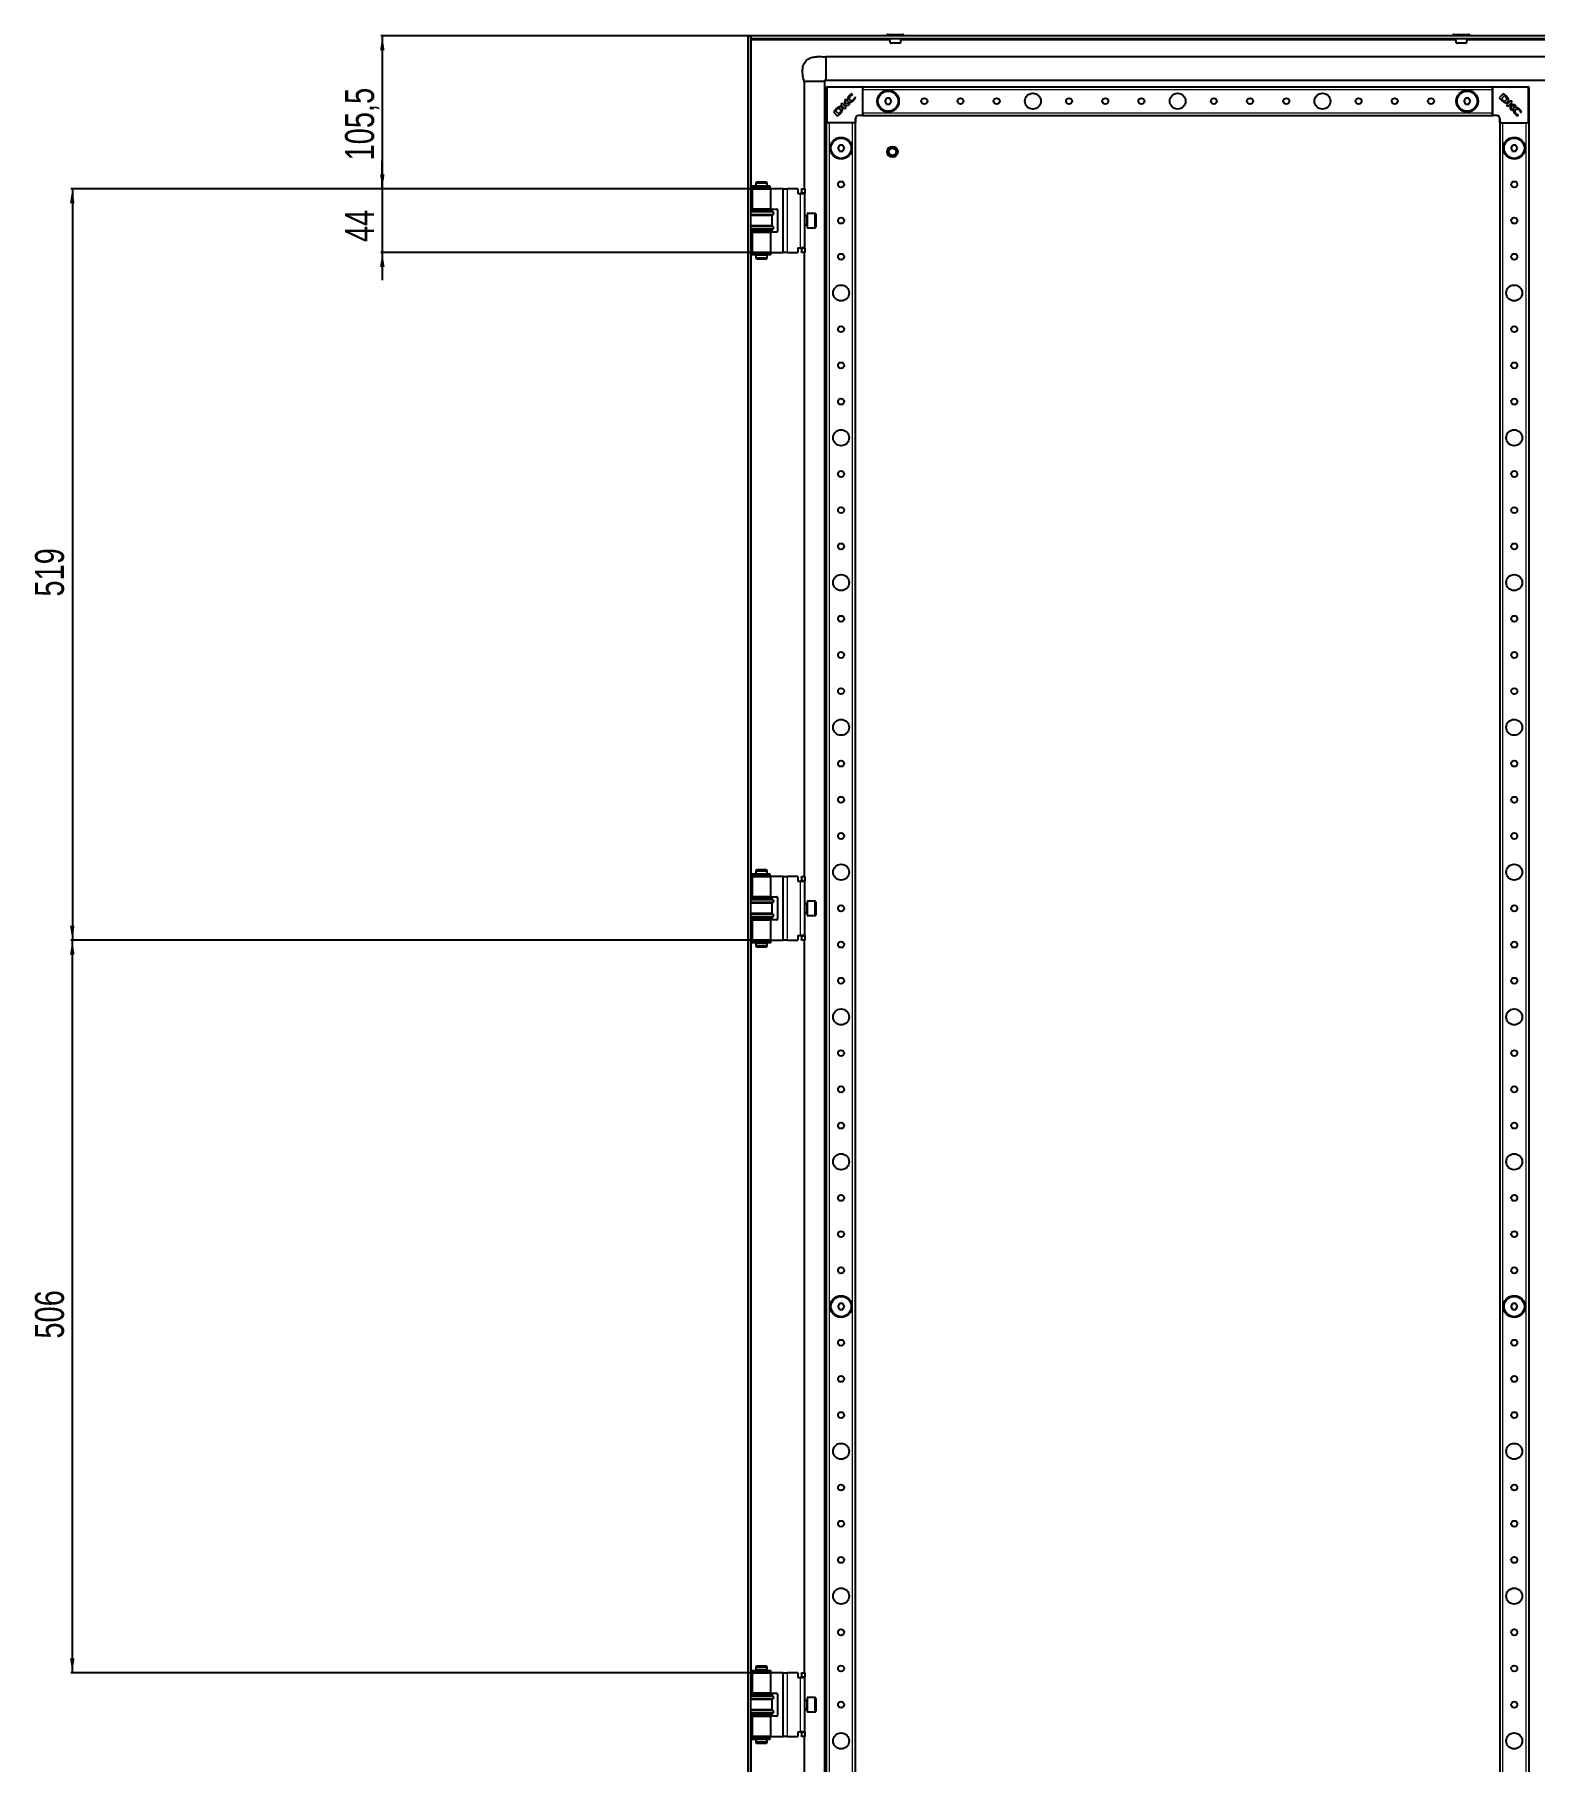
# Model space of a CAD drawing. Header units: millimetres. Extents: x -1412 to 3090, y -1547 to 1219.
# Drawn here: x -1412 to -376, y -535 to 657 of the extents above; entities that cross this region are included whole.
import ezdxf

# ---------------------------------------------------------------- set-up
doc = ezdxf.new("R2010")
doc.units = ezdxf.units.MM
doc.layers.add('FORMAT', color=7, linetype='Continuous')
doc.styles.add('SLDTEXTSTYLE0', font='TXT', dxfattribs={"width": 0.75})
doc.dimstyles.new('SLDDIMSTYLE0', dxfattribs={"dimtxt": 20, "dimasz": 10, "dimexe": 0, "dimexo": 0.0625, "dimgap": 5, "dimtad": 2, "dimdec": 1, "dimrnd": 1e-09, "dimzin": 12, "dimdsep": 46, "dimtxsty": 'SLDTEXTSTYLE0', "dimsah": 1, "dimcen": 0.09, "dimadec": 0, "dimazin": 3, "dimtfac": 1, "dimtofl": 0, "dimtmove": 0, "dimatfit": 3, "dimfxl": 0, "dimfrac": 2, "dimtolj": 1, "dimtzin": 12, "dimarcsym": 0})
doc.dimstyles.new('SLDDIMSTYLE1', dxfattribs={"dimtxt": 20, "dimasz": 10, "dimexe": 0, "dimexo": 0.0625, "dimgap": 5, "dimtad": 2, "dimdec": 1, "dimrnd": 1e-09, "dimzin": 12, "dimdsep": 46, "dimtxsty": 'SLDTEXTSTYLE0', "dimsah": 1, "dimcen": 0.09, "dimadec": 0, "dimazin": 3, "dimtfac": 1, "dimtmove": 0, "dimatfit": 0, "dimfxl": 0, "dimfrac": 2, "dimtolj": 1, "dimtzin": 12, "dimarcsym": 0})

# ---------------------------------------------------------------- blocks, each defined once
blk = doc.blocks.new('_D_8')
at = {"layer": 'FORMAT'}
for p, q in [((-1171.9, 550.8), (-1171.9, 570)), ((-916.4, 550.8), (-1172.9, 550.8)), ((-1171.9, 550.8), (-1171.9, 506.8)), ((-916.4, 506.8), (-1172.9, 506.8)), ((-1171.9, 506.8), (-1171.9, 487.6))]:
    blk.add_line(p, q, dxfattribs=at)
for points in [[(-1171.9, 550.8), (-1170.3, 560.8), (-1173.4, 560.8)], [(-1171.9, 506.8), (-1173.4, 496.8), (-1170.3, 496.8)]]:
    blk.add_solid(points, dxfattribs=at)
at = {"layer": 'FORMAT', "insert": (-1197.6, 514), "char_height": 20, "attachment_point": 1, "rotation": 90, "style": 'SLDTEXTSTYLE0'}
blk.add_mtext('44', dxfattribs=at)
blk = doc.blocks.new('_D_9')
at = {"layer": 'FORMAT'}
for p, q in [((-916.4, 550.8), (-1387, 550.8)), ((-1386, 550.8), (-1386, 31.8)), ((-909.9, 31.8), (-1387, 31.8))]:
    blk.add_line(p, q, dxfattribs=at)
for points in [[(-1386, 550.8), (-1387.6, 540.8), (-1384.5, 540.8)], [(-1386, 31.8), (-1384.5, 41.8), (-1387.6, 41.8)]]:
    blk.add_solid(points, dxfattribs=at)
at = {"layer": 'FORMAT', "insert": (-1411.8, 269.1), "char_height": 20, "attachment_point": 1, "rotation": 90, "style": 'SLDTEXTSTYLE0'}
blk.add_mtext('519', dxfattribs=at)
blk = doc.blocks.new('_D_10')
at = {"layer": 'FORMAT'}
for p, q in [((-909.9, 31.8), (-1387, 31.8)), ((-1386, -474.2), (-1386, 31.8)), ((-909.9, -474.2), (-1387, -474.2))]:
    blk.add_line(p, q, dxfattribs=at)
for points in [[(-1386, 31.8), (-1387.6, 21.8), (-1384.5, 21.8)], [(-1386, -474.2), (-1384.5, -464.2), (-1387.6, -464.2)]]:
    blk.add_solid(points, dxfattribs=at)
at = {"layer": 'FORMAT', "insert": (-1411.8, -243.4), "char_height": 20, "attachment_point": 1, "rotation": 90, "style": 'SLDTEXTSTYLE0'}
blk.add_mtext('506', dxfattribs=at)
blk = doc.blocks.new('_D_11')
at = {"layer": 'FORMAT'}
for p, q in [((-917.1, 656.3), (-1172.9, 656.3)), ((-1171.9, 656.3), (-1171.9, 550.8)), ((-916.4, 550.8), (-1172.9, 550.8))]:
    blk.add_line(p, q, dxfattribs=at)
for points in [[(-1171.9, 656.3), (-1173.4, 646.3), (-1170.3, 646.3)], [(-1171.9, 550.8), (-1170.3, 560.8), (-1173.4, 560.8)]]:
    blk.add_solid(points, dxfattribs=at)
at = {"layer": 'FORMAT', "insert": (-1197.6, 570.3), "char_height": 20, "attachment_point": 1, "rotation": 90, "style": 'SLDTEXTSTYLE0'}
blk.add_mtext('105,5', dxfattribs=at)

msp = doc.modelspace()

# ---------------------------------------------------------------- linework, layer by layer
at = {"color": 7, "linetype": 'Continuous', "lineweight": 25}
for p, q in [((-919.44, 656.28), (-919.44, -1098.72)), ((-919.44, 656.28), (-917.44, 656.28)), ((-917.44, 656.28), (-917.44, -1098.72)), ((-326.74, 656.28), (-917.14, 656.28)), ((-917.14, 654.28), (-917.14, 656.28)), ((-823.19, 657.03), (-823.19, 656.28)), ((-822.94, 657.28), (-811.94, 657.28)), ((-811.69, 656.28), (-811.69, 657.03)), ((-432.19, 657.03), (-432.19, 656.28)), ((-431.94, 657.28), (-423.43, 657.28)), ((-423.43, 657.28), (-420.94, 657.28)), ((-420.69, 656.28), (-420.69, 657.03)), ((-326.74, 654.28), (-917.14, 654.28)), ((-916.84, 653.68), (-917.04, 654.28)), ((-865.44, 641.78), (-865.44, 626.11)), ((-332.44, 641.78), (-865.44, 641.78)), ((-880.44, 624.78), (-880.44, 550.78)), ((-877.16, 624.78), (-879.46, 624.78)), ((-877.01, 624.78), (-877.16, 624.78)), ((-869.87, 624.78), (-877.01, 624.78)), ((-869.81, 624.78), (-869.87, 624.78)), ((-867.42, 624.78), (-869.81, 624.78)), ((-866.55, 624.78), (-867.42, 624.78)), ((-866.44, 624.78), (-866.44, -1067.22)), ((-865.44, 625.78), (-340.56, 625.78)), ((-864.94, 596.58), (-864.94, 620.98)), ((-864.64, 621.28), (-840.24, 621.28)), ((-839.94, 620.98), (-839.94, 621.28)), ((-839.94, 621.28), (-404.94, 621.28)), ((-839.94, 620.98), (-839.94, 620.34)), ((-839.94, 619.28), (-839.94, 620.34)), ((-404.94, 620.98), (-404.94, 621.28)), ((-404.94, 620.34), (-404.94, 620.98)), ((-404.94, 619.28), (-404.94, 620.34)), ((-404.64, 621.28), (-380.24, 621.28)), ((-379.94, 620.98), (-379.94, 596.58)), ((-854.24, 609.94), (-855.29, 608.89)), ((-855.29, 608.89), (-852.33, 605.93)), ((-852.85, 608.55), (-854.24, 609.94)), ((-852.36, 611.82), (-852.85, 608.55)), ((-852.51, 608.23), (-849.85, 608.41)), ((-851.57, 612.61), (-852.36, 611.82)), ((-852.04, 609.52), (-851.57, 612.61)), ((-848.57, 609.7), (-852.04, 609.52)), ((-849.85, 608.41), (-848.57, 609.7)), ((-847, 615.74), (-847.34, 616.43)), ((-847.14, 615.6), (-847, 615.74)), ((-845.19, 614.17), (-845.3, 614.06)), ((-844.94, 613.66), (-845.19, 614.17)), ((-839.94, 603.28), (-839.94, 619.28)), ((-823.59, 613.28), (-824.75, 611.28)), ((-824.75, 611.28), (-823.59, 609.28)), ((-821.28, 613.28), (-823.59, 613.28)), ((-823.59, 609.28), (-821.28, 609.28)), ((-820.13, 611.28), (-821.28, 613.28)), ((-821.28, 609.28), (-820.13, 611.28)), ((-423.59, 613.28), (-424.75, 611.28)), ((-424.75, 611.28), (-423.59, 609.28)), ((-421.28, 613.28), (-423.59, 613.28)), ((-423.59, 609.28), (-421.28, 609.28)), ((-420.13, 611.28), (-421.28, 613.28)), ((-421.28, 609.28), (-420.13, 611.28)), ((-404.94, 603.28), (-404.94, 619.28)), ((-397.33, 616.64), (-400.29, 613.68)), ((-400.29, 613.68), (-398.4, 611.79)), ((-396.63, 615.11), (-398.81, 612.93)), ((-398.81, 612.93), (-398.13, 612.27)), ((-398.4, 611.79), (-398.38, 611.77)), ((-395.34, 614.64), (-397.33, 616.64)), ((-395.89, 614.39), (-396.63, 615.11)), ((-392.33, 611.63), (-395.29, 608.67)), ((-395.29, 608.67), (-394.23, 607.61)), ((-394.23, 607.61), (-392.99, 608.86)), ((-392.99, 608.86), (-392.81, 606.2)), ((-392.67, 609.2), (-391.28, 610.59)), ((-389.41, 608.71), (-392.67, 609.2)), ((-391.28, 610.59), (-392.33, 611.63)), ((-391.71, 608.38), (-388.61, 607.91)), ((-391.53, 604.91), (-391.71, 608.38)), ((-388.61, 607.91), (-389.41, 608.71)), ((-858.3, 605.88), (-860.29, 603.89)), ((-860.29, 603.89), (-857.33, 600.93)), ((-858.05, 605.33), (-858.77, 604.59)), ((-858.77, 604.59), (-856.59, 602.41)), ((-857.33, 600.93), (-855.44, 602.82)), ((-856.59, 602.41), (-855.93, 603.09)), ((-855.44, 602.82), (-855.42, 602.84)), ((-851.27, 606.99), (-852.51, 608.23)), ((-852.33, 605.93), (-851.27, 606.99)), ((-844.94, 599.28), (-844.94, 596.58)), ((-840.24, 601.28), (-842.94, 601.28)), ((-839.94, 602.23), (-839.94, 603.28)), ((-839.94, 602.23), (-839.94, 601.58)), ((-839.94, 601.28), (-839.94, 601.58)), ((-839.94, 601.28), (-404.94, 601.28)), ((-404.94, 602.23), (-404.94, 603.28)), ((-404.94, 601.58), (-404.94, 602.23)), ((-404.94, 601.28), (-404.94, 601.58)), ((-401.94, 601.28), (-404.64, 601.28)), ((-399.94, 596.58), (-399.94, 599.28)), ((-392.81, 606.2), (-391.53, 604.91)), ((-387.57, 601.29), (-387.06, 601.53)), ((-387.06, 601.53), (-387.16, 601.64)), ((-385.62, 603.48), (-385.48, 603.35)), ((-385.48, 603.35), (-384.8, 603.68)), ((-864.94, -1038.72), (-864.94, 596.28)), ((-864.64, 596.28), (-864.94, 596.28)), ((-863.99, 596.28), (-864.64, 596.28)), ((-862.94, 596.28), (-863.99, 596.28)), ((-846.94, 596.28), (-862.94, 596.28)), ((-845.89, 596.28), (-846.94, 596.28)), ((-845.24, 596.28), (-845.89, 596.28)), ((-844.94, 596.28), (-845.24, 596.28)), ((-844.94, -1038.72), (-844.94, 596.28)), ((-399.94, 596.28), (-399.94, -1038.72)), ((-399.94, 596.28), (-399.64, 596.28)), ((-398.99, 596.28), (-399.64, 596.28)), ((-398.99, 596.28), (-397.94, 596.28)), ((-397.94, 596.28), (-381.94, 596.28)), ((-381.94, 596.28), (-380.89, 596.28)), ((-380.24, 596.28), (-380.89, 596.28)), ((-380.24, 596.28), (-379.94, 596.28)), ((-379.94, 596.28), (-379.94, -1038.72)), ((-856.09, 580.78), (-857.25, 578.78)), ((-857.25, 578.78), (-856.09, 576.78)), ((-853.78, 580.78), (-856.09, 580.78)), ((-856.09, 576.78), (-853.78, 576.78)), ((-852.63, 578.78), (-853.78, 580.78)), ((-853.78, 576.78), (-852.63, 578.78)), ((-391.09, 580.78), (-392.25, 578.78)), ((-392.25, 578.78), (-391.09, 576.78)), ((-388.78, 580.78), (-391.09, 580.78)), ((-391.09, 576.78), (-388.78, 576.78)), ((-387.63, 578.78), (-388.78, 580.78)), ((-388.78, 576.78), (-387.63, 578.78)), ((-917.09, 552.48), (-917.09, 551.58)), ((-904.1, 552.48), (-917.09, 552.48)), ((-904.1, 551.58), (-917.09, 551.58)), ((-916.39, 550.78), (-916.39, 536.78)), ((-916.39, 550.78), (-903.49, 550.78)), ((-913.36, 555.53), (-913.94, 554.53)), ((-913.94, 554.53), (-913.94, 552.53)), ((-910.47, 554.53), (-913.94, 554.53)), ((-913.94, 552.53), (-910.47, 552.53)), ((-913.94, 551.53), (-913.94, 550.78)), ((-913.94, 551.53), (-910.47, 551.53)), ((-913.44, 552.53), (-913.44, 552.48)), ((-913.44, 551.58), (-913.44, 551.53)), ((-913.36, 555.53), (-910.39, 555.53)), ((-905.94, 554.53), (-910.47, 554.53)), ((-910.47, 552.53), (-905.94, 552.53)), ((-910.47, 551.53), (-905.94, 551.53)), ((-910.39, 555.53), (-906.52, 555.53)), ((-905.94, 554.53), (-906.52, 555.53)), ((-906.44, 552.48), (-906.44, 552.53)), ((-906.44, 551.53), (-906.44, 551.58)), ((-905.94, 552.53), (-905.94, 554.53)), ((-905.94, 550.78), (-905.94, 551.53)), ((-904.02, 552.48), (-904.1, 552.48)), ((-904.02, 551.58), (-904.1, 551.58)), ((-904.02, 551.58), (-904.02, 552.48)), ((-904, 552.48), (-904.02, 552.48)), ((-904, 551.58), (-904.02, 551.58)), ((-904, 551.58), (-904, 552.48)), ((-903.49, 536.78), (-903.49, 550.78)), ((-895.39, 550.78), (-903.49, 550.78)), ((-894.89, 550.78), (-895.39, 550.78)), ((-894.89, 506.78), (-894.89, 550.78)), ((-894.89, 550.78), (-891.89, 550.78)), ((-884.89, 550.78), (-891.89, 550.78)), ((-884.89, 550.78), (-884.89, 547.48)), ((-882.39, 550.78), (-879.89, 550.78)), ((-882.39, 550.28), (-882.39, 550.78)), ((-882.39, 550.28), (-882.39, 548.28)), ((-879.89, 550.78), (-879.89, 550.28)), ((-879.89, 550.28), (-879.89, 548.28)), ((-903.49, 536.78), (-916.39, 536.78)), ((-913.94, 536.78), (-913.94, 535.78)), ((-905.94, 535.78), (-905.94, 536.78)), ((-903.49, 536.78), (-899.39, 536.78)), ((-884.89, 547.48), (-882.89, 547.48)), ((-882.89, 547.48), (-879.89, 547.48)), ((-882.39, 547.78), (-882.39, 548.28)), ((-879.89, 547.78), (-882.39, 547.78)), ((-882.39, 547.78), (-882.39, 547.48)), ((-879.89, 548.28), (-879.89, 547.78)), ((-879.89, 547.48), (-879.89, 547.78)), ((-879.89, 510.08), (-879.89, 547.48)), ((-917.44, 535.78), (-902.44, 535.78)), ((-902.44, 535.18), (-917.44, 535.18)), ((-902.44, 532.38), (-917.44, 532.38)), ((-902.44, 525.18), (-917.44, 525.18)), ((-902.44, 535.18), (-902.44, 535.78)), ((-901.74, 534.5), (-902.44, 535.18)), ((-902.44, 532.38), (-901.74, 533.07)), ((-902.44, 525.18), (-902.44, 532.38)), ((-901.74, 524.5), (-902.44, 525.18)), ((-898.89, 536.28), (-898.89, 521.28)), ((-878.64, 531.78), (-879.89, 531.78)), ((-879.89, 525.78), (-878.64, 525.78)), ((-872.99, 533.78), (-878.39, 533.78)), ((-878.39, 533.78), (-878.39, 523.78)), ((-872.39, 533.18), (-872.39, 524.38)), ((-902.44, 522.38), (-917.44, 522.38)), ((-917.44, 521.78), (-902.44, 521.78)), ((-916.39, 520.78), (-916.39, 506.78)), ((-916.39, 520.78), (-903.49, 520.78)), ((-913.94, 521.78), (-913.94, 520.78)), ((-905.94, 520.78), (-905.94, 521.78)), ((-903.49, 506.78), (-903.49, 520.78)), ((-899.39, 520.78), (-903.49, 520.78)), ((-902.44, 522.38), (-901.74, 523.07)), ((-902.44, 521.78), (-902.44, 522.38)), ((-878.39, 523.78), (-872.99, 523.78)), ((-917.09, 505.98), (-917.09, 505.08)), ((-903.62, 505.98), (-917.09, 505.98)), ((-903.62, 505.08), (-917.09, 505.08)), ((-903.49, 506.78), (-916.39, 506.78)), ((-913.94, 506.78), (-913.94, 506.03)), ((-913.94, 506.03), (-910.47, 506.03)), ((-913.94, 505.03), (-913.94, 503.03)), ((-913.94, 505.03), (-910.47, 505.03)), ((-913.94, 503.03), (-913.36, 502.03)), ((-913.94, 503.03), (-905.94, 503.03)), ((-913.44, 506.03), (-913.44, 505.98)), ((-913.44, 505.08), (-913.44, 505.03)), ((-906.52, 502.03), (-913.36, 502.03)), ((-910.47, 506.03), (-905.94, 506.03)), ((-910.47, 505.03), (-905.94, 505.03)), ((-906.52, 502.03), (-905.94, 503.03)), ((-906.44, 505.98), (-906.44, 506.03)), ((-906.44, 505.03), (-906.44, 505.08)), ((-905.94, 506.03), (-905.94, 506.78)), ((-905.94, 503.03), (-905.94, 505.03)), ((-903.57, 505.98), (-903.62, 505.98)), ((-903.57, 505.08), (-903.62, 505.08)), ((-903.57, 505.08), (-903.57, 505.98)), ((-903.49, 506.78), (-895.39, 506.78)), ((-895.39, 506.78), (-894.89, 506.78)), ((-891.89, 506.78), (-894.89, 506.78)), ((-891.89, 506.78), (-884.89, 506.78)), ((-884.89, 510.08), (-882.89, 510.08)), ((-884.89, 510.08), (-884.89, 506.78)), ((-879.89, 510.08), (-882.89, 510.08)), ((-882.39, 510.08), (-882.39, 509.78)), ((-882.39, 509.78), (-879.89, 509.78)), ((-882.39, 509.28), (-882.39, 509.78)), ((-882.39, 509.28), (-882.39, 507.28)), ((-882.39, 506.78), (-882.39, 507.28)), ((-879.89, 506.78), (-882.39, 506.78)), ((-880.44, 506.78), (-880.44, 75.78)), ((-879.89, 509.78), (-879.89, 510.08)), ((-879.89, 509.78), (-879.89, 509.28)), ((-879.89, 509.28), (-879.89, 507.28)), ((-879.89, 507.28), (-879.89, 506.78)), ((-917.09, 77.48), (-917.09, 76.58)), ((-904.1, 77.48), (-917.09, 77.48)), ((-904.1, 76.58), (-917.09, 76.58)), ((-916.39, 75.78), (-916.39, 61.78)), ((-916.39, 75.78), (-903.49, 75.78)), ((-913.36, 80.53), (-913.94, 79.53)), ((-913.94, 79.53), (-913.94, 77.53)), ((-910.47, 79.53), (-913.94, 79.53)), ((-913.94, 77.53), (-910.47, 77.53)), ((-913.94, 76.53), (-913.94, 75.78)), ((-913.94, 76.53), (-910.47, 76.53)), ((-913.44, 77.53), (-913.44, 77.48)), ((-913.44, 76.58), (-913.44, 76.53)), ((-913.36, 80.53), (-910.39, 80.53)), ((-905.94, 79.53), (-910.47, 79.53)), ((-910.47, 77.53), (-905.94, 77.53)), ((-910.47, 76.53), (-905.94, 76.53)), ((-910.39, 80.53), (-906.52, 80.53)), ((-905.94, 79.53), (-906.52, 80.53)), ((-906.44, 77.48), (-906.44, 77.53)), ((-906.44, 76.53), (-906.44, 76.58)), ((-905.94, 77.53), (-905.94, 79.53)), ((-905.94, 75.78), (-905.94, 76.53)), ((-904.02, 77.48), (-904.1, 77.48)), ((-904.02, 76.58), (-904.1, 76.58)), ((-904.02, 76.58), (-904.02, 77.48)), ((-904, 77.48), (-904.02, 77.48)), ((-904, 76.58), (-904.02, 76.58)), ((-904, 76.58), (-904, 77.48)), ((-903.49, 61.78), (-903.49, 75.78)), ((-895.39, 75.78), (-903.49, 75.78)), ((-894.89, 75.78), (-895.39, 75.78)), ((-894.89, 31.78), (-894.89, 75.78)), ((-894.89, 75.78), (-891.89, 75.78)), ((-884.89, 75.78), (-891.89, 75.78)), ((-884.89, 75.78), (-884.89, 72.48)), ((-884.89, 72.48), (-882.89, 72.48)), ((-882.89, 72.48), (-879.89, 72.48)), ((-882.39, 75.78), (-879.89, 75.78)), ((-882.39, 75.28), (-882.39, 75.78)), ((-882.39, 75.28), (-882.39, 73.28)), ((-882.39, 72.78), (-882.39, 73.28)), ((-879.89, 72.78), (-882.39, 72.78)), ((-882.39, 72.78), (-882.39, 72.48)), ((-879.89, 75.78), (-879.89, 75.28)), ((-879.89, 75.28), (-879.89, 73.28)), ((-879.89, 73.28), (-879.89, 72.78)), ((-879.89, 72.48), (-879.89, 72.78)), ((-879.89, 35.08), (-879.89, 72.48)), ((-917.44, 60.78), (-902.44, 60.78)), ((-902.44, 60.18), (-917.44, 60.18)), ((-903.49, 61.78), (-916.39, 61.78)), ((-913.94, 61.78), (-913.94, 60.78)), ((-905.94, 60.78), (-905.94, 61.78)), ((-903.49, 61.78), (-899.39, 61.78)), ((-902.44, 60.18), (-902.44, 60.78)), ((-901.74, 59.5), (-902.44, 60.18)), ((-898.89, 61.28), (-898.89, 46.28)), ((-902.44, 57.38), (-917.44, 57.38)), ((-902.44, 50.18), (-917.44, 50.18)), ((-902.44, 57.38), (-901.74, 58.07)), ((-902.44, 50.18), (-902.44, 57.38)), ((-901.74, 49.5), (-902.44, 50.18)), ((-902.44, 47.38), (-901.74, 48.07)), ((-878.64, 56.78), (-879.89, 56.78)), ((-879.89, 50.78), (-878.64, 50.78)), ((-872.99, 58.78), (-878.39, 58.78)), ((-878.39, 58.78), (-878.39, 48.78)), ((-878.39, 48.78), (-872.99, 48.78)), ((-872.39, 58.18), (-872.39, 49.38)), ((-902.44, 47.38), (-917.44, 47.38)), ((-917.44, 46.78), (-902.44, 46.78)), ((-916.39, 45.78), (-916.39, 31.78)), ((-916.39, 45.78), (-903.49, 45.78)), ((-913.94, 46.78), (-913.94, 45.78)), ((-905.94, 45.78), (-905.94, 46.78)), ((-903.49, 31.78), (-903.49, 45.78)), ((-899.39, 45.78), (-903.49, 45.78)), ((-902.44, 46.78), (-902.44, 47.38)), ((-917.09, 30.98), (-917.09, 30.08)), ((-903.62, 30.98), (-917.09, 30.98)), ((-903.62, 30.08), (-917.09, 30.08)), ((-903.49, 31.78), (-916.39, 31.78)), ((-913.94, 31.78), (-913.94, 31.03)), ((-913.94, 31.03), (-910.47, 31.03)), ((-913.94, 30.03), (-913.94, 28.03)), ((-913.94, 30.03), (-910.47, 30.03)), ((-913.94, 28.03), (-913.36, 27.03)), ((-913.94, 28.03), (-905.94, 28.03)), ((-913.44, 31.03), (-913.44, 30.98)), ((-913.44, 30.08), (-913.44, 30.03)), ((-906.52, 27.03), (-913.36, 27.03)), ((-910.47, 31.03), (-905.94, 31.03)), ((-910.47, 30.03), (-905.94, 30.03)), ((-906.52, 27.03), (-905.94, 28.03)), ((-906.44, 30.98), (-906.44, 31.03)), ((-906.44, 30.03), (-906.44, 30.08)), ((-905.94, 31.03), (-905.94, 31.78)), ((-905.94, 28.03), (-905.94, 30.03)), ((-903.57, 30.98), (-903.62, 30.98)), ((-903.57, 30.08), (-903.62, 30.08)), ((-903.57, 30.08), (-903.57, 30.98)), ((-903.49, 31.78), (-895.39, 31.78)), ((-895.39, 31.78), (-894.89, 31.78)), ((-891.89, 31.78), (-894.89, 31.78)), ((-891.89, 31.78), (-884.89, 31.78)), ((-884.89, 35.08), (-882.89, 35.08)), ((-884.89, 35.08), (-884.89, 31.78)), ((-879.89, 35.08), (-882.89, 35.08)), ((-882.39, 35.08), (-882.39, 34.78)), ((-882.39, 34.78), (-879.89, 34.78)), ((-882.39, 34.28), (-882.39, 34.78)), ((-882.39, 34.28), (-882.39, 32.28)), ((-882.39, 31.78), (-882.39, 32.28)), ((-879.89, 31.78), (-882.39, 31.78)), ((-880.44, 31.78), (-880.44, -474.22)), ((-879.89, 34.78), (-879.89, 35.08)), ((-879.89, 34.78), (-879.89, 34.28)), ((-879.89, 34.28), (-879.89, 32.28)), ((-879.89, 32.28), (-879.89, 31.78)), ((-856.09, -219.22), (-857.25, -221.22)), ((-857.25, -221.22), (-856.09, -223.22)), ((-853.78, -219.22), (-856.09, -219.22)), ((-856.09, -223.22), (-853.78, -223.22)), ((-852.63, -221.22), (-853.78, -219.22)), ((-853.78, -223.22), (-852.63, -221.22)), ((-391.09, -219.22), (-392.25, -221.22)), ((-392.25, -221.22), (-391.09, -223.22)), ((-388.78, -219.22), (-391.09, -219.22)), ((-391.09, -223.22), (-388.78, -223.22)), ((-387.63, -221.22), (-388.78, -219.22)), ((-388.78, -223.22), (-387.63, -221.22)), ((-917.09, -472.52), (-917.09, -473.42)), ((-917.09, -472.52), (-903.62, -472.52)), ((-917.09, -473.42), (-903.62, -473.42)), ((-916.39, -474.22), (-916.39, -488.22)), ((-916.39, -474.22), (-903.49, -474.22)), ((-913.36, -469.47), (-913.94, -470.47)), ((-913.94, -470.47), (-913.94, -472.47)), ((-910.47, -470.47), (-913.94, -470.47)), ((-905.94, -472.47), (-913.94, -472.47)), ((-913.94, -473.47), (-913.94, -474.22)), ((-905.94, -473.47), (-913.94, -473.47)), ((-913.44, -472.47), (-913.44, -472.52)), ((-913.44, -473.42), (-913.44, -473.47)), ((-913.36, -469.47), (-910.39, -469.47)), ((-905.94, -470.47), (-910.47, -470.47)), ((-910.39, -469.47), (-906.52, -469.47)), ((-905.94, -470.47), (-906.52, -469.47)), ((-906.44, -472.52), (-906.44, -472.47)), ((-906.44, -473.47), (-906.44, -473.42)), ((-905.94, -472.47), (-905.94, -470.47)), ((-905.94, -474.22), (-905.94, -473.47)), ((-903.62, -472.52), (-903.57, -472.52)), ((-903.62, -473.42), (-903.57, -473.42)), ((-903.57, -473.42), (-903.57, -472.52)), ((-903.49, -488.22), (-903.49, -474.22)), ((-895.39, -474.22), (-903.49, -474.22)), ((-894.89, -474.22), (-895.39, -474.22)), ((-894.89, -474.22), (-891.89, -474.22)), ((-894.89, -518.22), (-894.89, -474.22)), ((-884.89, -474.22), (-891.89, -474.22)), ((-884.89, -474.22), (-884.89, -477.52)), ((-882.39, -474.22), (-879.89, -474.22)), ((-882.39, -474.72), (-882.39, -474.22)), ((-882.39, -474.72), (-882.39, -476.72)), ((-882.39, -477.22), (-882.39, -476.72)), ((-879.89, -474.22), (-879.89, -474.72)), ((-879.89, -474.72), (-879.89, -476.72)), ((-879.89, -476.72), (-879.89, -477.22)), ((-903.49, -488.22), (-916.39, -488.22)), ((-913.94, -488.22), (-913.94, -489.22)), ((-905.94, -489.22), (-905.94, -488.22)), ((-903.49, -488.22), (-899.39, -488.22)), ((-898.89, -488.72), (-898.89, -503.72)), ((-884.89, -477.52), (-882.89, -477.52)), ((-882.89, -477.52), (-879.89, -477.52)), ((-879.89, -477.22), (-882.39, -477.22)), ((-882.39, -477.22), (-882.39, -477.52)), ((-879.89, -477.52), (-879.89, -477.22)), ((-879.89, -514.92), (-879.89, -477.52)), ((-917.44, -489.22), (-902.44, -489.22)), ((-902.44, -489.82), (-917.44, -489.82)), ((-902.44, -492.62), (-917.44, -492.62)), ((-902.44, -499.82), (-917.44, -499.82)), ((-902.44, -489.82), (-902.44, -489.22)), ((-901.74, -490.5), (-902.44, -489.82)), ((-902.44, -492.62), (-901.74, -491.93)), ((-902.44, -499.82), (-902.44, -492.62)), ((-901.74, -500.5), (-902.44, -499.82)), ((-878.64, -493.22), (-879.89, -493.22)), ((-879.89, -499.22), (-878.64, -499.22)), ((-872.99, -491.22), (-878.39, -491.22)), ((-878.39, -491.22), (-878.39, -496.22)), ((-878.39, -496.22), (-878.39, -501.22)), ((-872.39, -491.82), (-872.39, -496.22)), ((-872.39, -496.22), (-872.39, -500.62)), ((-902.44, -502.62), (-917.44, -502.62)), ((-917.44, -503.22), (-902.44, -503.22)), ((-916.39, -504.22), (-916.39, -518.22)), ((-916.39, -504.22), (-903.49, -504.22)), ((-913.94, -503.22), (-913.94, -504.22)), ((-905.94, -504.22), (-905.94, -503.22)), ((-903.49, -518.22), (-903.49, -504.22)), ((-899.39, -504.22), (-903.49, -504.22)), ((-902.44, -502.62), (-901.74, -501.93)), ((-902.44, -503.22), (-902.44, -502.62)), ((-878.39, -501.22), (-872.99, -501.22)), ((-917.09, -519.02), (-917.09, -519.92)), ((-917.09, -519.02), (-904.1, -519.02)), ((-917.09, -519.92), (-904.1, -519.92)), ((-903.49, -518.22), (-916.39, -518.22)), ((-913.94, -518.22), (-913.94, -518.97)), ((-905.94, -518.97), (-913.94, -518.97)), ((-913.94, -519.97), (-913.94, -521.97)), ((-905.94, -519.97), (-913.94, -519.97)), ((-913.94, -521.97), (-913.36, -522.97)), ((-913.94, -521.97), (-905.94, -521.97)), ((-913.44, -518.97), (-913.44, -519.02)), ((-913.44, -519.92), (-913.44, -519.97)), ((-906.52, -522.97), (-913.36, -522.97)), ((-906.52, -522.97), (-905.94, -521.97)), ((-906.44, -519.02), (-906.44, -518.97)), ((-906.44, -519.97), (-906.44, -519.92)), ((-905.94, -518.97), (-905.94, -518.22)), ((-905.94, -521.97), (-905.94, -519.97)), ((-904.1, -519.02), (-904.02, -519.02)), ((-904.1, -519.92), (-904.02, -519.92)), ((-904.02, -519.92), (-904.02, -519.02)), ((-904.02, -519.02), (-904, -519.02)), ((-904.02, -519.92), (-904, -519.92)), ((-904, -519.92), (-904, -519.02)), ((-903.49, -518.22), (-895.39, -518.22)), ((-895.39, -518.22), (-894.89, -518.22)), ((-891.89, -518.22), (-894.89, -518.22)), ((-891.89, -518.22), (-884.89, -518.22)), ((-884.89, -514.92), (-882.89, -514.92)), ((-884.89, -514.92), (-884.89, -518.22)), ((-879.89, -514.92), (-882.89, -514.92)), ((-882.39, -514.92), (-882.39, -515.22)), ((-882.39, -515.22), (-879.89, -515.22)), ((-882.39, -515.72), (-882.39, -515.22)), ((-882.39, -515.72), (-882.39, -517.72)), ((-882.39, -518.22), (-882.39, -517.72)), ((-879.89, -518.22), (-882.39, -518.22)), ((-880.44, -518.22), (-880.44, -949.22)), ((-879.89, -515.22), (-879.89, -514.92)), ((-879.89, -515.22), (-879.89, -515.72)), ((-879.89, -515.72), (-879.89, -517.72)), ((-879.89, -517.72), (-879.89, -518.22))]:
    msp.add_line(p, q, dxfattribs=at)
at = {"color": 8, "linetype": 'Continuous', "lineweight": 18}
for p, q in [((-811.69, 657.03), (-823.19, 657.03)), ((-423.29, 657.03), (-432.19, 657.03)), ((-420.69, 657.03), (-423.29, 657.03)), ((-916.84, 552.48), (-916.84, 653.68)), ((-916.84, 653.68), (-821.41, 653.68)), ((-813.47, 653.68), (-430.41, 653.68)), ((-422.47, 653.68), (-327.04, 653.68)), ((-864.64, 620.98), (-864.94, 620.98)), ((-864.64, 620.98), (-864.64, 621.28)), ((-864.64, 620.98), (-864.64, 596.58)), ((-840.24, 620.98), (-864.64, 620.98)), ((-840.24, 621.28), (-840.24, 620.98)), ((-840.24, 601.58), (-840.24, 620.98)), ((-839.94, 620.98), (-840.24, 620.98)), ((-404.64, 620.98), (-404.94, 620.98)), ((-404.64, 620.98), (-404.64, 621.28)), ((-404.64, 620.98), (-404.64, 601.58)), ((-380.24, 620.98), (-404.64, 620.98)), ((-380.24, 620.98), (-380.24, 621.28)), ((-380.24, 596.58), (-380.24, 620.98)), ((-380.24, 620.98), (-379.94, 620.98)), ((-839.94, 619.28), (-404.94, 619.28)), ((-864.64, 596.58), (-864.94, 596.58)), ((-864.64, 596.58), (-845.24, 596.58)), ((-864.64, 596.58), (-864.64, 596.28)), ((-845.24, 596.58), (-845.24, 599.28)), ((-844.94, 599.28), (-845.24, 599.28)), ((-845.24, 596.58), (-845.24, 596.28)), ((-844.94, 596.58), (-845.24, 596.58)), ((-842.94, 601.58), (-840.24, 601.58)), ((-842.94, 601.28), (-842.94, 601.58)), ((-840.24, 601.58), (-840.24, 601.28)), ((-839.94, 601.58), (-840.24, 601.58)), ((-839.94, 603.28), (-404.94, 603.28)), ((-404.64, 601.58), (-404.94, 601.58)), ((-404.64, 601.58), (-401.94, 601.58)), ((-404.64, 601.28), (-404.64, 601.58)), ((-401.94, 601.28), (-401.94, 601.58)), ((-399.94, 599.28), (-399.64, 599.28)), ((-399.64, 596.58), (-399.94, 596.58)), ((-399.64, 599.28), (-399.64, 596.58)), ((-399.64, 596.58), (-380.24, 596.58)), ((-399.64, 596.28), (-399.64, 596.58)), ((-380.24, 596.28), (-380.24, 596.58)), ((-379.94, 596.58), (-380.24, 596.58)), ((-862.94, -1038.72), (-862.94, 596.28)), ((-846.94, -1038.72), (-846.94, 596.28)), ((-397.94, 596.28), (-397.94, -1038.72)), ((-381.94, 596.28), (-381.94, -1038.72)), ((-916.84, 535.78), (-916.84, 551.58)), ((-904.1, 551.58), (-904.1, 552.48)), ((-895.39, 550.78), (-895.39, 506.78)), ((-891.89, 506.78), (-891.89, 550.78)), ((-879.89, 550.28), (-882.39, 550.28)), ((-882.89, 510.08), (-882.89, 547.48)), ((-882.39, 548.28), (-879.89, 548.28)), ((-901.74, 534.5), (-917.44, 534.5)), ((-901.74, 533.07), (-917.44, 533.07)), ((-878.64, 528.78), (-878.64, 531.78)), ((-878.64, 525.78), (-878.64, 528.78)), ((-872.99, 523.78), (-872.99, 533.78)), ((-901.74, 524.5), (-917.44, 524.5)), ((-901.74, 523.07), (-917.44, 523.07)), ((-916.84, 505.98), (-916.84, 521.78)), ((-916.84, 77.48), (-916.84, 505.08)), ((-903.62, 505.08), (-903.62, 505.98)), ((-879.89, 509.28), (-882.39, 509.28)), ((-882.39, 507.28), (-879.89, 507.28)), ((-916.84, 60.78), (-916.84, 76.58)), ((-904.1, 76.58), (-904.1, 77.48)), ((-895.39, 75.78), (-895.39, 31.78)), ((-891.89, 31.78), (-891.89, 75.78)), ((-882.89, 35.08), (-882.89, 72.48)), ((-879.89, 75.28), (-882.39, 75.28)), ((-882.39, 73.28), (-879.89, 73.28)), ((-901.74, 59.5), (-917.44, 59.5)), ((-901.74, 58.07), (-917.44, 58.07)), ((-901.74, 49.5), (-917.44, 49.5)), ((-901.74, 48.07), (-917.44, 48.07)), ((-878.64, 53.78), (-878.64, 56.78)), ((-878.64, 50.78), (-878.64, 53.78)), ((-872.99, 48.78), (-872.99, 58.78)), ((-916.84, 30.98), (-916.84, 46.78)), ((-916.84, -472.52), (-916.84, 30.08)), ((-903.62, 30.08), (-903.62, 30.98)), ((-879.89, 34.28), (-882.39, 34.28)), ((-882.39, 32.28), (-879.89, 32.28)), ((-916.84, -489.22), (-916.84, -473.42)), ((-903.62, -472.52), (-903.62, -473.42)), ((-895.39, -474.22), (-895.39, -518.22)), ((-891.89, -518.22), (-891.89, -474.22)), ((-879.89, -474.72), (-882.39, -474.72)), ((-882.39, -476.72), (-879.89, -476.72)), ((-882.89, -514.92), (-882.89, -477.52)), ((-901.74, -490.5), (-917.44, -490.5)), ((-901.74, -491.93), (-917.44, -491.93)), ((-901.74, -500.5), (-917.44, -500.5)), ((-878.64, -499.22), (-878.64, -493.22)), ((-872.99, -496.22), (-872.99, -491.22)), ((-872.99, -501.22), (-872.99, -496.22)), ((-901.74, -501.93), (-917.44, -501.93)), ((-916.84, -519.02), (-916.84, -503.22)), ((-916.84, -947.52), (-916.84, -519.92)), ((-904.1, -519.02), (-904.1, -519.92)), ((-879.89, -515.72), (-882.39, -515.72)), ((-882.39, -517.72), (-879.89, -517.72))]:
    msp.add_line(p, q, dxfattribs=at)
at = {"color": 7, "linetype": 'Continuous', "lineweight": 25}
for centre, radius in [((-822.44, 611.28), 7.5), ((-822.44, 611.28), 7), ((-797.44, 611.28), 2.1), ((-772.44, 611.28), 2.1), ((-747.44, 611.28), 2.1), ((-722.44, 611.28), 5.5), ((-697.44, 611.28), 2.1), ((-672.44, 611.28), 2.1), ((-647.44, 611.28), 2.1), ((-622.44, 611.28), 5.5), ((-597.44, 611.28), 2.1), ((-572.44, 611.28), 2.1), ((-547.44, 611.28), 2.1), ((-522.44, 611.28), 5.5), ((-497.44, 611.28), 2.1), ((-472.44, 611.28), 2.1), ((-447.44, 611.28), 2.1), ((-422.44, 611.28), 7.5), ((-422.44, 611.28), 7), ((-854.94, 578.78), 7.5), ((-854.94, 578.78), 7), ((-389.94, 578.78), 7.5), ((-389.94, 578.78), 7), ((-819.44, 576.28), 3.75), ((-819.44, 576.28), 3), ((-819.44, 576.28), 2.5), ((-854.94, 553.78), 2.1), ((-389.94, 553.78), 2.1), ((-854.94, 528.78), 2.1), ((-389.94, 528.78), 2.1), ((-854.94, 503.78), 2.1), ((-389.94, 503.78), 2.1), ((-854.94, 478.78), 5.5), ((-389.94, 478.78), 5.5), ((-854.94, 453.78), 2.1), ((-389.94, 453.78), 2.1), ((-854.94, 428.78), 2.1), ((-389.94, 428.78), 2.1), ((-854.94, 403.78), 2.1), ((-389.94, 403.78), 2.1), ((-854.94, 378.78), 5.5), ((-389.94, 378.78), 5.5), ((-854.94, 353.78), 2.1), ((-389.94, 353.78), 2.1), ((-854.94, 328.78), 2.1), ((-389.94, 328.78), 2.1), ((-854.94, 303.78), 2.1), ((-389.94, 303.78), 2.1), ((-854.94, 278.78), 5.5), ((-389.94, 278.78), 5.5), ((-854.94, 253.78), 2.1), ((-389.94, 253.78), 2.1), ((-854.94, 228.78), 2.1), ((-389.94, 228.78), 2.1), ((-854.94, 203.78), 2.1), ((-389.94, 203.78), 2.1), ((-854.94, 178.78), 5.5), ((-389.94, 178.78), 5.5), ((-854.94, 153.78), 2.1), ((-389.94, 153.78), 2.1), ((-854.94, 128.78), 2.1), ((-389.94, 128.78), 2.1), ((-854.94, 103.78), 2.1), ((-389.94, 103.78), 2.1), ((-854.94, 78.78), 5.5), ((-389.94, 78.78), 5.5), ((-854.94, 53.78), 2.1), ((-389.94, 53.78), 2.1), ((-854.94, 28.78), 2.1), ((-389.94, 28.78), 2.1), ((-854.94, 3.78), 2.1), ((-389.94, 3.78), 2.1), ((-854.94, -21.22), 5.5), ((-389.94, -21.22), 5.5), ((-854.94, -46.22), 2.1), ((-389.94, -46.22), 2.1), ((-854.94, -71.22), 2.1), ((-389.94, -71.22), 2.1), ((-854.94, -96.22), 2.1), ((-389.94, -96.22), 2.1), ((-854.94, -121.22), 5.5), ((-389.94, -121.22), 5.5), ((-854.94, -146.22), 2.1), ((-389.94, -146.22), 2.1), ((-854.94, -171.22), 2.1), ((-389.94, -171.22), 2.1), ((-854.94, -196.22), 2.1), ((-389.94, -196.22), 2.1), ((-854.94, -221.22), 7.5), ((-854.94, -221.22), 7), ((-389.94, -221.22), 7.5), ((-389.94, -221.22), 7), ((-854.94, -246.22), 2.1), ((-389.94, -246.22), 2.1), ((-854.94, -271.22), 2.1), ((-389.94, -271.22), 2.1), ((-854.94, -296.22), 2.1), ((-389.94, -296.22), 2.1), ((-854.94, -321.22), 5.5), ((-389.94, -321.22), 5.5), ((-854.94, -346.22), 2.1), ((-389.94, -346.22), 2.1), ((-854.94, -371.22), 2.1), ((-389.94, -371.22), 2.1), ((-854.94, -396.22), 2.1), ((-389.94, -396.22), 2.1), ((-854.94, -421.22), 5.5), ((-389.94, -421.22), 5.5), ((-854.94, -446.22), 2.1), ((-389.94, -446.22), 2.1), ((-854.94, -471.22), 2.1), ((-389.94, -471.22), 2.1), ((-854.94, -496.22), 2.1), ((-389.94, -496.22), 2.1), ((-854.94, -521.22), 5.5), ((-389.94, -521.22), 5.5)]:
    msp.add_circle(centre, radius, dxfattribs=at)
for centre, radius, start, end in [((-822.94, 657.03), 0.25, 90, 180), ((-811.94, 657.03), 0.25, 0, 90), ((-431.94, 657.03), 0.25, 90, 180), ((-420.94, 657.03), 0.25, 0, 90), ((-820.55, 651.78), 0.5, 195.31604, 270.02276), ((-814.33, 651.78), 0.5, 269.99815, 345.40011), ((-429.55, 651.78), 0.5, 195.24646, 270.04596), ((-423.33, 651.78), 0.5, 269.96367, 344.83397), ((-864.64, 620.98), 0.3, 90, 180), ((-840.24, 620.98), 0.3, 0, 90), ((-404.64, 620.98), 0.3, 90, 180), ((-380.24, 620.98), 0.3, 0, 90), ((-847.43, 613.29), 1.97, 128.45405, 215.887), ((-847.87, 613.69), 1.94, 233.30966, 322.34638), ((-400.36, 610.21), 6.12, 36.98881, 43.07444), ((-398.55, 610.98), 4.87, 20.34448, 48.77765), ((-864.64, 596.58), 0.3, 180, 270), ((-854.64, 602.67), 4.87, 110.34448, 138.77765), ((-853.87, 600.86), 6.12, 126.98881, 133.07444), ((-845.24, 596.58), 0.3, 270, 0), ((-842.94, 599.28), 2, 90, 180), ((-840.24, 601.58), 0.3, 270, 0), ((-404.64, 601.58), 0.3, 180, 270), ((-401.94, 599.28), 2, 0, 90), ((-399.64, 596.58), 0.3, 180, 270), ((-387.53, 604.21), 1.94, 143.30966, 232.34638), ((-387.94, 603.77), 1.97, 38.45405, 125.887), ((-380.24, 596.58), 0.3, 270, 0), ((-899.39, 536.28), 0.5, 0, 90), ((-902.44, 533.78), 1, 314.427, 45.573), ((-878.64, 532.03), 0.25, 270, 0), ((-878.64, 525.53), 0.25, 0, 90), ((-872.99, 533.18), 0.6, 0, 90), ((-902.44, 523.78), 1, 314.427, 45.573), ((-899.39, 521.28), 0.5, 270, 0), ((-872.99, 524.38), 0.6, 270, 0), ((-899.39, 61.28), 0.5, 0, 90), ((-902.44, 58.78), 1, 314.427, 45.573), ((-902.44, 48.78), 1, 314.427, 45.573), ((-878.64, 57.03), 0.25, 270, 0), ((-878.64, 50.53), 0.25, 0, 90), ((-872.99, 58.18), 0.6, 0, 90), ((-872.99, 49.38), 0.6, 270, 0), ((-899.39, 46.28), 0.5, 270, 0), ((-899.39, -488.72), 0.5, 0, 90), ((-902.44, -491.22), 1, 314.427, 45.573), ((-902.44, -501.22), 1, 314.427, 45.573), ((-878.64, -492.97), 0.25, 270, 0), ((-878.64, -499.47), 0.25, 0, 90), ((-872.99, -491.82), 0.6, 0, 90), ((-872.99, -500.62), 0.6, 270, 0), ((-899.39, -503.72), 0.5, 270, 0)]:
    msp.add_arc(centre, radius, start, end, dxfattribs=at)
at = {"color": 8, "linetype": 'Continuous', "lineweight": 18}
for centre, start, end in [((-842.94, 599.28), 90, 180), ((-401.94, 599.28), 0, 90)]:
    msp.add_arc(centre, 2.3, start, end, dxfattribs=at)
at = {"color": 7, "linetype": 'Continuous', "lineweight": 25}
for points, knots in [([(-917.14, 654.58), (-917.17, 654.66), (-917.28, 654.98), (-917.4, 655.55), (-917.43, 656.04), (-917.44, 656.28)], [0, 0, 0, 0, 0.14174233, 0.5662026, 1, 1, 1, 1]), ([(-821.46, 654.28), (-821.46, 654.15), (-821.44, 653.24), (-821.22, 652.37), (-821.03, 651.63)], [0, 0, 0, 0, 0.1418504, 1, 1, 1, 1]), ([(-819.14, 651.28), (-819.33, 651.28), (-819.8, 651.28), (-820.35, 651.28), (-820.48, 651.28), (-820.54, 651.28)], [0, 0, 0, 0, 0.2565532, 0.6279811, 1, 1, 1, 1]), ([(-814.33, 651.28), (-814.37, 651.28), (-814.45, 651.28), (-815.01, 651.28), (-815.82, 651.28), (-816.81, 651.28), (-817.87, 651.28), (-818.66, 651.28), (-819.05, 651.28), (-819.14, 651.28)], [0, 0, 0, 0, 0.1585142, 0.3172777, 0.4758628, 0.6342467, 0.7924771, 0.950708, 1, 1, 1, 1]), ([(-813.85, 651.63), (-813.66, 652.37), (-813.44, 653.24), (-813.42, 654.15), (-813.42, 654.28)], [0, 0, 0, 0, 0.8581496, 1, 1, 1, 1]), ([(-430.46, 654.28), (-430.46, 654.15), (-430.44, 653.24), (-430.22, 652.37), (-430.03, 651.63)], [0, 0, 0, 0, 0.1418495, 1, 1, 1, 1]), ([(-423.37, 651.28), (-423.36, 651.28), (-423.31, 651.28), (-423.59, 651.28), (-424.11, 651.28), (-424.83, 651.28), (-425.68, 651.28), (-426.75, 651.28), (-427.77, 651.28), (-428.65, 651.28), (-429.26, 651.28), (-429.56, 651.28), (-429.52, 651.28), (-429.51, 651.28)], [0, 0, 0, 0, 0.0338399, 0.141254, 0.2486978, 0.3157737, 0.4233143, 0.530846, 0.6382096, 0.7457063, 0.853372, 0.9609167, 1, 1, 1, 1]), ([(-422.85, 651.63), (-422.66, 652.37), (-422.44, 653.24), (-422.42, 654.15), (-422.42, 654.28)], [0, 0, 0, 0, 0.8581504, 1, 1, 1, 1]), ([(-880.44, 624.78), (-880.85, 626.46), (-881.58, 629.5), (-881.67, 633.81), (-880.7, 637.37), (-878.65, 639.82), (-876.01, 641.24), (-872.99, 641.98), (-869.39, 642.19), (-866.82, 641.92), (-865.44, 641.78)], [0, 0, 0, 0, 0.1760674, 0.3182248, 0.4355964, 0.5434819, 0.6338893, 0.7371517, 0.8581828, 1, 1, 1, 1]), ([(-866.48, 624.78), (-866.46, 624.92), (-866.43, 625.16), (-866.3, 625.36), (-866.18, 625.45), (-866.13, 625.56), (-866.11, 625.63), (-866.09, 625.68), (-866.08, 625.72), (-866.06, 625.76), (-866.03, 625.8), (-865.97, 625.85), (-865.85, 625.92), (-865.66, 625.95), (-865.52, 625.95), (-865.44, 625.95)], [0, 0, 0, 0, 0.2334106, 0.4185463, 0.5493508, 0.5950261, 0.6313287, 0.6471113, 0.6619944, 0.6766392, 0.6917419, 0.7255626, 0.7667935, 0.8726273, 1, 1, 1, 1]), ([(-865.44, 625.78), (-865.66, 625.63), (-866.07, 625.37), (-866.32, 624.96), (-866.44, 624.78)], [0, 0, 0, 0, 0.556114, 1, 1, 1, 1]), ([(-849.07, 615.19), (-849.4, 614.82), (-850.01, 614.12), (-850.57, 612.95), (-850.7, 612.01), (-850.55, 611.37), (-850.36, 611.14), (-850.27, 611.02)], [0, 0, 0, 0, 0.3156741, 0.5895198, 0.8131992, 0.9090264, 1, 1, 1, 1]), ([(-850.27, 611.02), (-850.11, 610.89), (-849.78, 610.6), (-849.08, 610.44), (-848.2, 610.57), (-847.13, 611.13), (-846.44, 611.77), (-846.04, 612.14)], [0, 0, 0, 0, 0.1305321, 0.2660311, 0.4239974, 0.666819, 1, 1, 1, 1]), ([(-847.34, 616.43), (-847.67, 616.24), (-848.3, 615.9), (-848.83, 615.42), (-849.07, 615.19)], [0, 0, 0, 0, 0.5367999, 1, 1, 1, 1]), ([(-848.65, 614.83), (-848.39, 615.05), (-847.95, 615.42), (-847.38, 615.55), (-847.14, 615.6)], [0, 0, 0, 0, 0.57960822, 1, 1, 1, 1]), ([(-845.3, 614.06), (-845.44, 613.74), (-845.71, 613.17), (-846.13, 612.71), (-846.33, 612.5)], [0, 0, 0, 0, 0.5476433, 1, 1, 1, 1]), ([(-846.04, 612.14), (-845.8, 612.41), (-845.37, 612.87), (-845.07, 613.42), (-844.94, 613.66)], [0, 0, 0, 0, 0.57765256, 1, 1, 1, 1]), ([(-398.38, 611.77), (-398.31, 611.69), (-398.15, 611.54), (-397.98, 611.39), (-397.9, 611.31)], [0, 0, 0, 0, 0.486421, 1, 1, 1, 1]), ([(-398.13, 612.27), (-397.93, 612.08), (-397.57, 611.73), (-397.03, 611.41), (-396.58, 611.35), (-396.24, 611.41), (-395.88, 611.6), (-395.67, 611.8), (-395.56, 611.91)], [0, 0, 0, 0, 0.2746757, 0.5030419, 0.607381, 0.7165791, 0.8434117, 1, 1, 1, 1]), ([(-397.9, 611.31), (-397.75, 611.18), (-397.48, 610.93), (-397.19, 610.72), (-397.05, 610.63)], [0, 0, 0, 0, 0.5518299, 1, 1, 1, 1]), ([(-397.05, 610.63), (-396.85, 610.52), (-396.46, 610.32), (-395.83, 610.2), (-395.24, 610.24), (-394.7, 610.44), (-394.27, 610.8), (-393.97, 611.31), (-393.86, 611.97), (-393.94, 612.43), (-393.99, 612.68)], [0, 0, 0, 0, 0.1380907, 0.2654555, 0.3840134, 0.4961027, 0.6057595, 0.7197905, 0.8476619, 1, 1, 1, 1]), ([(-395.56, 611.91), (-395.46, 612), (-395.3, 612.18), (-395.12, 612.45), (-395.03, 612.73), (-395.03, 613.05), (-395.18, 613.46), (-395.37, 613.74), (-395.47, 613.89)], [0, 0, 0, 0, 0.1768081, 0.3192306, 0.4393795, 0.5523951, 0.7492045, 1, 1, 1, 1]), ([(-855.56, 605.67), (-855.66, 605.76), (-855.83, 605.92), (-856.11, 606.1), (-856.38, 606.2), (-856.71, 606.2), (-857.11, 606.04), (-857.39, 605.86), (-857.55, 605.75)], [0, 0, 0, 0, 0.1768081, 0.3192306, 0.4393795, 0.5523951, 0.7492045, 1, 1, 1, 1]), ([(-854.29, 604.17), (-854.18, 604.37), (-853.97, 604.76), (-853.86, 605.39), (-853.9, 605.99), (-854.1, 606.52), (-854.46, 606.96), (-854.97, 607.25), (-855.63, 607.36), (-856.08, 607.28), (-856.33, 607.24)], [0, 0, 0, 0, 0.1380907, 0.2654555, 0.3840134, 0.4961027, 0.6057595, 0.7197905, 0.8476619, 1, 1, 1, 1]), ([(-855.93, 603.09), (-855.74, 603.29), (-855.39, 603.66), (-855.06, 604.19), (-855, 604.64), (-855.07, 604.99), (-855.26, 605.34), (-855.45, 605.55), (-855.56, 605.67)], [0, 0, 0, 0, 0.2746757, 0.5030419, 0.607381, 0.7165791, 0.8434117, 1, 1, 1, 1]), ([(-855.42, 602.84), (-855.35, 602.92), (-855.19, 603.07), (-855.04, 603.24), (-854.97, 603.32)], [0, 0, 0, 0, 0.486421, 1, 1, 1, 1]), ([(-854.97, 603.32), (-854.83, 603.47), (-854.59, 603.74), (-854.38, 604.04), (-854.29, 604.17)], [0, 0, 0, 0, 0.5518299, 1, 1, 1, 1]), ([(-390.2, 606.62), (-390.34, 606.45), (-390.62, 606.12), (-390.78, 605.42), (-390.65, 604.55), (-390.09, 603.47), (-389.45, 602.79), (-389.08, 602.39)], [0, 0, 0, 0, 0.1305321, 0.2660311, 0.4239974, 0.666819, 1, 1, 1, 1]), ([(-386.03, 605.41), (-386.41, 605.74), (-387.1, 606.36), (-388.27, 606.91), (-389.21, 607.05), (-389.85, 606.89), (-390.09, 606.71), (-390.2, 606.62)], [0, 0, 0, 0, 0.3156741, 0.5895198, 0.8131992, 0.9090264, 1, 1, 1, 1]), ([(-389.08, 602.39), (-388.81, 602.14), (-388.35, 601.72), (-387.8, 601.41), (-387.57, 601.29)], [0, 0, 0, 0, 0.5776526, 1, 1, 1, 1]), ([(-387.16, 601.64), (-387.48, 601.79), (-388.05, 602.05), (-388.51, 602.48), (-388.72, 602.67)], [0, 0, 0, 0, 0.5476433, 1, 1, 1, 1]), ([(-386.39, 605), (-386.18, 604.74), (-385.8, 604.29), (-385.67, 603.72), (-385.62, 603.48)], [0, 0, 0, 0, 0.57960822, 1, 1, 1, 1]), ([(-384.8, 603.68), (-384.98, 604.02), (-385.32, 604.65), (-385.81, 605.17), (-386.03, 605.41)], [0, 0, 0, 0, 0.5367999, 1, 1, 1, 1])]:
    msp.add_open_spline(points, degree=3, knots=knots, dxfattribs=at)
for points in [[(-917.14, 654.28), (-917.11, 654.27), (-917.06, 654.26), (-916.99, 654.12), (-916.91, 653.92), (-916.86, 653.76), (-916.84, 653.68)], [(-880.44, 624.78), (-880.4, 624.78), (-880.31, 624.78), (-879.74, 624.78), (-879.46, 624.78)]]:
    msp.add_open_spline(points, degree=3, dxfattribs=at)
at = {"color": 8, "linetype": 'Continuous', "lineweight": 18}
for points, knots in [([(-821, 651.66), (-821.01, 651.66), (-821.07, 651.66), (-820.76, 651.66), (-820.18, 651.66), (-819.63, 651.66), (-819.41, 651.66)], [0, 0, 0, 0, 0.0832709, 0.4242844, 0.7647248, 1, 1, 1, 1]), ([(-819.41, 651.66), (-819.3, 651.66), (-818.85, 651.66), (-818.33, 651.66), (-817.53, 651.66), (-816.71, 651.66), (-815.57, 651.66), (-814.62, 651.66), (-814.03, 651.66), (-813.78, 651.66), (-813.85, 651.66), (-813.86, 651.66)], [0, 0, 0, 0, 0.048751, 0.2049421, 0.2053925, 0.3620339, 0.5188266, 0.6757989, 0.8329225, 0.9897783, 1, 1, 1, 1]), ([(-429.99, 651.66), (-430, 651.66), (-430.05, 651.66), (-429.7, 651.66), (-429, 651.66), (-427.98, 651.66), (-426.79, 651.66), (-425.56, 651.66), (-424.58, 651.66), (-423.75, 651.66), (-423.15, 651.66), (-422.82, 651.66), (-422.88, 651.66), (-422.89, 651.66)], [0, 0, 0, 0, 0.0388907, 0.1463802, 0.2539733, 0.3613829, 0.4686814, 0.5761648, 0.6836647, 0.7507067, 0.858068, 0.965424, 1, 1, 1, 1])]:
    msp.add_open_spline(points, degree=3, knots=knots, dxfattribs=at)

# ---------------------------------------------------------------- dimensions: what is measured, and where the dimension line sits
at = {"layer": 'FORMAT'}
for base, p1, p2, dimstyle, picture, middle in [((-1171.86, 550.78), (-917.14, 656.28), (-916.39, 550.78), 'SLDDIMSTYLE0', '_D_11', (-1171.86, 603.53)), ((-1171.86, 506.78), (-916.39, 550.78), (-916.39, 506.78), 'SLDDIMSTYLE1', '_D_8', (-1171.86, 528.78)), ((-1386.04, 31.78), (-916.39, 550.78), (-909.94, 31.78), 'SLDDIMSTYLE0', '_D_9', (-1386.04, 291.28)), ((-1386.04, 31.78), (-909.94, -474.22), (-909.94, 31.78), 'SLDDIMSTYLE0', '_D_10', (-1386.04, -221.22))]:
    dim = msp.add_linear_dim(base=base, p1=p1, p2=p2, angle=90, dimstyle=dimstyle, dxfattribs=at)
    dim.commit()
    dim.dimension.update_dxf_attribs({"geometry": picture, "text_midpoint": middle, "dimtype": 160})

doc.saveas('drawing.dxf')
